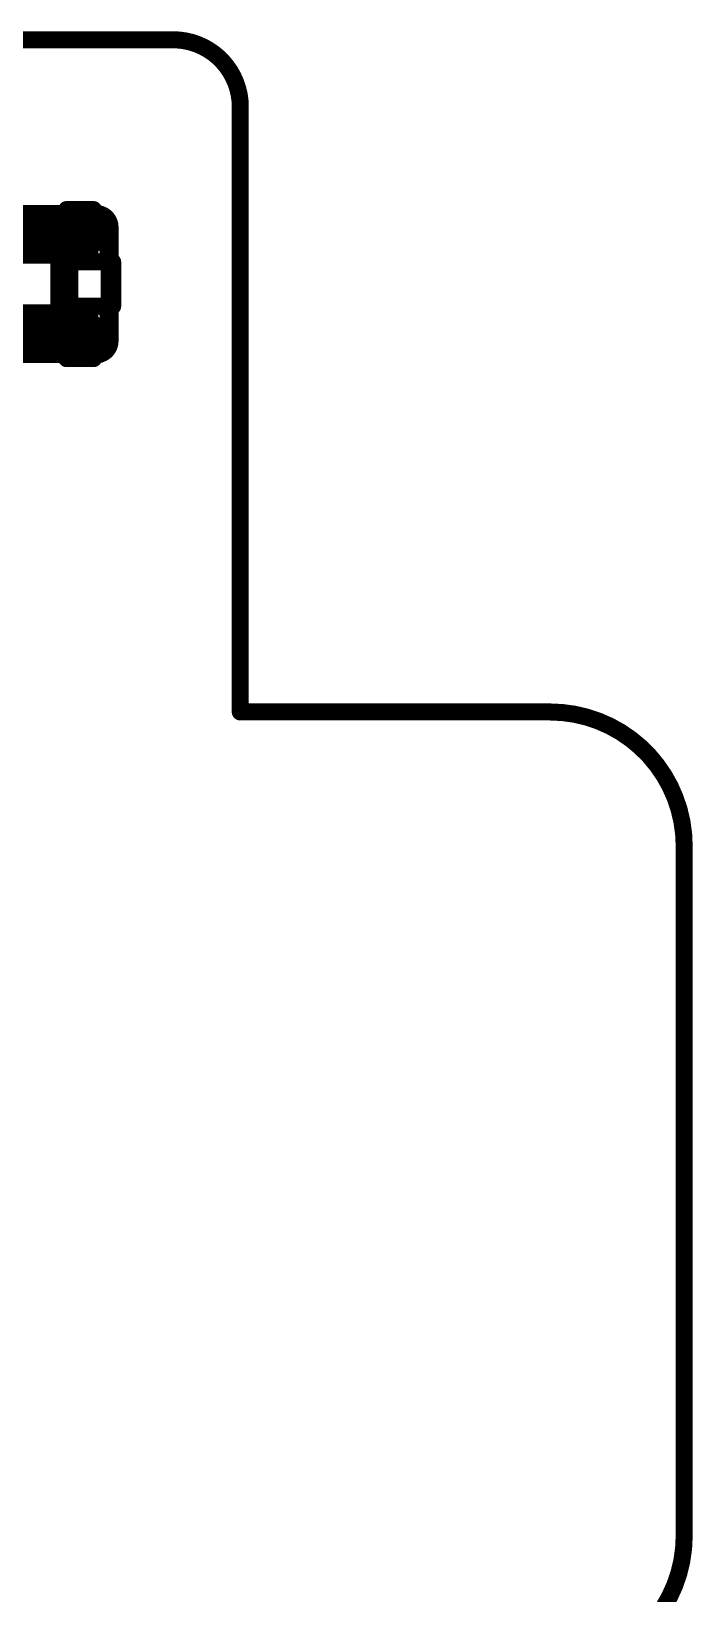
# Model space of a CAD drawing. Header units: millimetres. Extents: x 3362 to 3827, y -139 to 191.
# Drawn here: x 3562.73 to 3567.65, y -7.23 to 4.4 of the extents above; entities that cross this region are included whole.
import ezdxf

# ---------------------------------------------------------------- set-up
doc = ezdxf.new("R2010")
doc.units = ezdxf.units.MM
doc.header["$LTSCALE"] = 23.1
doc.layers.get('0').update_dxf_attribs({"linetype": 'CONTINUOUS'})

# ---------------------------------------------------------------- blocks, each defined once
blk = doc.blocks.new('PAD_R1')
at = {"const_width": 0.5}
blk.add_lwpolyline([(0.25, 0, 1), (-0.25, 0, 1)], format="xyb", close=True, dxfattribs=at)

msp = doc.modelspace()

# ---------------------------------------------------------------- linework, layer by layer
at = {"const_width": 0.127}
for points in [[(3554.582327316119, 4.340920538514993), (3563.782207316119, 4.340920538514993)], [(3564.282334316118, 3.840792538515004), (3564.282334316118, -0.6661824614849934)], [(3562.662322316119, 3.04577253851501), (3562.789830316118, 3.04577253851501)], [(3562.789830316118, 3.04577253851501), (3563.184799316118, 3.04577253851501)], [(3562.789830316118, 2.795837538515002), (3562.789830316118, 3.04577253851501)], [(3562.789830316118, 3.04577253851501), (3562.789830316118, 2.795837538515002)], [(3562.989727316119, 3.076000538515004), (3563.189627316118, 3.076000538515004)], [(3562.989727316119, 3.04577253851501), (3562.989727316119, 3.076000538515004)], [(3563.212232316118, 3.04577253851501), (3563.184799316118, 3.04577253851501)], [(3563.186577316118, 3.045520538514992), (3563.184799316118, 3.04577253851501)], [(3563.184799316118, 2.835970538514999), (3563.184799316118, 3.04577253851501)], [(3563.184799316118, 3.04577253851501), (3563.184799316118, 2.895912538515006)], [(3563.189627316118, 3.076000538515004), (3563.189627316118, 3.04577253851501)], [(3563.204612316118, 2.954587538515), (3563.204612316118, 2.971860538515003), (3563.204357316118, 2.980495538515001), (3563.204104316118, 2.985830538515003), (3563.204104316118, 2.991162538515013), (3563.203849316118, 2.996242538515006), (3563.202834316118, 3.010467538515002), (3563.202327316118, 3.016562538515004), (3563.201817316119, 3.019612538515005), (3563.201564316118, 3.022405538515002), (3563.201309316119, 3.024182538515007), (3563.201057316119, 3.025707538514993), (3563.200547316118, 3.027485538514995), (3563.200294316119, 3.02901053851501), (3563.199787316118, 3.030532538515004), (3563.199277316118, 3.032312538515001), (3563.199024316118, 3.033327538514996), (3563.198517316118, 3.034342538515006), (3563.198262316118, 3.035360538515008), (3563.197754316118, 3.036630538515013), (3563.197247316119, 3.037645538515008), (3563.196484316119, 3.038407538515003), (3563.195977316119, 3.039422538515012), (3563.195467316118, 3.040185538515004), (3563.193437316118, 3.042217538515004), (3563.191150316118, 3.043742538515005), (3563.190135316118, 3.043995538515006)], [(3562.607205316119, 2.895912538515006), (3562.789830316118, 2.895912538515006), (3563.184799316118, 2.895912538515006)], [(3562.789830316118, 2.945952538515002), (3562.662322316119, 2.945952538515002)], [(3563.184799316118, 2.945952538515002), (3562.789830316118, 2.945952538515002)], [(3562.953659316118, 2.795837538515002), (3562.955947316118, 2.795837538515002), (3562.960010316118, 2.796345538515013), (3562.962297316119, 2.796600538514994), (3562.964327316118, 2.797107538514993), (3562.966359316119, 2.797362538515003), (3562.968392316118, 2.798122538515003), (3562.971187316119, 2.798884538514997), (3562.973727316118, 2.799647538515003), (3562.978807316118, 2.801680538515001), (3562.981092316119, 2.802950538515006), (3562.983632316118, 2.804220538514997), (3562.986172316118, 2.805742538515005), (3562.988967316119, 2.807267538515006), (3562.991507316118, 2.808792538514993), (3562.994047316119, 2.810569538514997), (3562.996587316118, 2.812092538515003), (3562.999127316119, 2.813872538515), (3563.005729316118, 2.818952538515006), (3563.008777316119, 2.821492538515002), (3563.012080316118, 2.824032538514999), (3563.015127316118, 2.826825538514996), (3563.023764316118, 2.834445538514998), (3563.027827316118, 2.838510538514996), (3563.031892316119, 2.842320538515011), (3563.035957316119, 2.846382538515002), (3563.040020316118, 2.850702538514994), (3563.048147316118, 2.858829538514996), (3563.055007316118, 2.866194538515003), (3563.061610316118, 2.873562538515003), (3563.068467316119, 2.880927538514996), (3563.081677316119, 2.895912538515006)], [(3563.184799316118, 2.895912538515006), (3563.081677316119, 2.895912538515006)], [(3563.160162316119, 2.817427538515005), (3563.081677316119, 2.895912538515006)], [(3563.184799316118, 2.945952538515002), (3563.312307316119, 2.945952538515002)], [(3563.204612316118, 2.954587538515), (3563.204867316118, 2.825810538515)], [(3563.312307316119, 2.095812538515005), (3563.312307316119, 2.945952538515002)], [(3562.932325316118, 2.735892538515003), (3555.432212316118, 2.735892538515003)], [(3562.789830316118, 2.795837538515002), (3562.607205316119, 2.795837538515002)], [(3562.953659316118, 2.795837538515002), (3562.789830316118, 2.795837538515002)], [(3563.000142316118, 2.722939538515007), (3562.927245316118, 2.795837538515002)], [(3562.932325316118, 2.735892538515003), (3562.959757316118, 2.763325538515005)], [(3562.932325316118, 2.305872538515004), (3562.932325316118, 2.735892538515003)], [(3562.992267316118, 2.310952538514996), (3562.992267316118, 2.730812538514996)], [(3563.162195316118, 2.772977538515008), (3563.015127316118, 2.712017538514999)], [(3563.160162316119, 2.835970538514999), (3563.184799316118, 2.835970538514999)], [(3563.160162316119, 2.817427538515005), (3563.160162316119, 2.835970538514999)], [(3563.162195316118, 2.829872538515005), (3563.162195316118, 2.83114253851501), (3563.161939316118, 2.831397538515006), (3563.161939316118, 2.832160538514998), (3563.161687316118, 2.832160538514998), (3563.161687316118, 2.832667538514997), (3563.161432316118, 2.832922538515007), (3563.161432316118, 2.833174538514996), (3563.161177316118, 2.833682538514992), (3563.161177316118, 2.833937538515002), (3563.160925316119, 2.834445538514998), (3563.160669316118, 2.834699538515011), (3563.160669316118, 2.835207538515007), (3563.160162316119, 2.835970538514999)], [(3563.161687316118, 2.795330538515003), (3563.161177316118, 2.803964538515004), (3563.160162316119, 2.817427538515005)], [(3563.162195316118, 2.777295538515006), (3563.162195316118, 2.787455538515005), (3563.161939316118, 2.789232538515009), (3563.161939316118, 2.791265538515006), (3563.161687316118, 2.795330538515003)], [(3563.162195316118, 2.829872538515005), (3563.162195316118, 2.777295538515006)], [(3563.184799316118, 2.826062538515004), (3563.183277316119, 2.826317538514999), (3563.182007316118, 2.826317538514999), (3563.180482316118, 2.826572538515009), (3563.179212316119, 2.826572538515009), (3563.175657316118, 2.827080538515006), (3563.174132316119, 2.827332538514995), (3563.170577316118, 2.827842538515), (3563.169052316119, 2.828094538515003), (3563.165497316118, 2.828602538515), (3563.163972316119, 2.82885753851501), (3563.162195316118, 2.829112538515005)], [(3563.162195316118, 2.777295538515006), (3563.162195316118, 2.772977538515008)], [(3563.162195316118, 2.685855538515), (3563.162195316118, 2.772977538515008)], [(3563.201309316119, 2.825810538515), (3563.200547316118, 2.825810538515), (3563.200294316119, 2.826062538515004), (3563.199277316118, 2.826062538515004), (3563.198769316118, 2.826317538514999), (3563.198262316118, 2.826317538514999), (3563.197754316118, 2.826572538515009), (3563.197499316118, 2.826572538515009), (3563.197247316119, 2.826825538514996), (3563.196484316119, 2.826825538514996), (3563.194452316118, 2.827842538515), (3563.193690316119, 2.828094538515003), (3563.193182316119, 2.828350538515011), (3563.192674316118, 2.82885753851501), (3563.191657316119, 2.829365538515006), (3563.190897316118, 2.829619538515004), (3563.190387316118, 2.830127538515001), (3563.189880316118, 2.830382538514996), (3563.189372316118, 2.830890538514993), (3563.188610316119, 2.83114253851501), (3563.187847316119, 2.831905538515002), (3563.187595316118, 2.831905538515002), (3563.186069316119, 2.833430538515003), (3563.185817316118, 2.833430538515003), (3563.185817316118, 2.833682538514992), (3563.185562316118, 2.833682538514992), (3563.185562316118, 2.833937538515002), (3563.185307316118, 2.834192538515012), (3563.185307316118, 2.834445538514998), (3563.185055316118, 2.834445538514998), (3563.185055316118, 2.834952538514997), (3563.184799316118, 2.834952538514997), (3563.184799316118, 2.835970538514999)], [(3563.191404316119, 2.825810538515), (3563.184799316118, 2.826062538515004)], [(3563.204867316118, 2.825810538515), (3563.191404316119, 2.825810538515)], [(3563.297322316118, 2.750880538515005), (3563.312307316119, 2.750880538515005)], [(3563.297322316118, 2.750880538515005), (3563.297322316118, 2.69042753851501)], [(3563.297322316118, 2.745800538515013), (3563.307227316119, 2.745800538515013)], [(3563.312307316119, 2.750880538515005), (3563.307227316119, 2.745800538515013)], [(3563.307227316119, 2.295964538515008), (3563.307227316119, 2.745800538515013)], [(3563.307227316119, 2.685855538515), (3563.307227316119, 2.745800538515013)], [(3563.010557316118, 2.714812538515005), (3563.007507316119, 2.716842538514996), (3563.006999316119, 2.717097538515006), (3563.006492316118, 2.717605538515002), (3563.005985316118, 2.717859538515), (3563.005477316118, 2.718367538515011), (3563.004967316118, 2.718622538514992), (3563.003952316119, 2.719637538515002), (3563.003445316119, 2.719892538514998), (3563.002937316119, 2.720400538514994), (3563.002427316118, 2.720652538515012), (3563.001919316119, 2.721162538515003), (3563.001667316118, 2.721670538514999), (3563.001157316118, 2.722177538514998), (3563.000650316118, 2.722432538515008), (3563.000142316118, 2.722939538515007)], [(3563.010557316118, 2.714812538515005), (3563.010557316118, 2.326952538515002)], [(3563.010557316118, 2.714812538515005), (3563.015127316118, 2.712017538514999)], [(3563.307227316119, 2.685855538515), (3563.012335316118, 2.685855538515)], [(3563.012335316118, 2.355910538515005), (3563.012335316118, 2.685855538515)], [(3563.015127316118, 2.685855538515), (3563.015127316118, 2.712017538514999)], [(3563.297322316118, 2.725987538515), (3563.307227316119, 2.725987538515)], [(3563.297322316118, 2.695762538515012), (3563.307227316119, 2.685855538515)], [(3563.306720316118, 2.685855538515), (3563.306212316118, 2.686362538515013), (3563.305704316118, 2.686617538514994), (3563.305450316118, 2.686617538514994), (3563.305197316118, 2.686872538515004), (3563.304687316118, 2.687125538515005), (3563.304434316118, 2.687379538515003), (3563.303927316118, 2.687632538515004), (3563.303672316119, 2.687887538515), (3563.303164316118, 2.687887538515), (3563.302910316118, 2.68814253851501), (3563.301894316119, 2.688649538515008), (3563.301640316118, 2.688649538515008), (3563.301132316118, 2.688902538514995), (3563.300877316118, 2.689157538515005), (3563.300370316118, 2.689157538515005), (3563.299862316118, 2.689412538515001), (3563.299607316118, 2.689412538515001), (3563.299100316119, 2.689665538515001), (3563.298847316119, 2.689920538515011)], [(3563.305957316118, 2.685855538515), (3563.307227316119, 2.685855538515)], [(3563.307227316119, 2.651312538515), (3563.312307316119, 2.646992538514993)], [(3563.312307316119, 2.685855538515), (3563.307737316119, 2.685855538515)], [(3563.312307316119, 2.685855538515), (3563.332119316118, 2.685855538515)], [(3563.332119316118, 2.355910538515005), (3563.332119316118, 2.685855538515)], [(3563.312307316119, 2.586287538515009), (3563.307227316119, 2.590604538514995)], [(3563.312307316119, 2.555807538514998), (3563.307227316119, 2.555807538514998)], [(3563.307227316119, 2.485957538514995), (3563.312307316119, 2.485957538514995)], [(3563.307227316119, 2.451160538514998), (3563.312307316119, 2.455477538515012)], [(3563.312307316119, 2.394772538514999), (3563.307227316119, 2.390452538514992)], [(3555.432212316118, 2.305872538515004), (3562.932325316118, 2.305872538515004)], [(3562.927245316118, 2.245927538515005), (3563.000142316118, 2.318824538515003)], [(3562.932325316118, 2.305872538515004), (3562.959757316118, 2.278440538515)], [(3563.015127316118, 2.329747538515008), (3563.010557316118, 2.326952538515002), (3563.007507316119, 2.324922538514997), (3563.006999316119, 2.324667538515001), (3563.006492316118, 2.324160538515002), (3563.005985316118, 2.323904538515009), (3563.005477316118, 2.32339753851501), (3563.004967316118, 2.323142538515), (3563.003952316119, 2.322127538515005), (3563.003445316119, 2.321872538514995), (3563.002937316119, 2.321365538514996), (3563.002427316118, 2.32111253851501), (3563.001919316119, 2.320602538515004), (3563.001667316118, 2.320094538514994), (3563.001157316118, 2.319842538515005), (3563.000142316118, 2.318824538515003)], [(3563.012335316118, 2.355910538515005), (3563.305957316118, 2.355910538515005)], [(3563.015127316118, 2.329747538515008), (3563.015127316118, 2.355910538515005)], [(3563.162195316118, 2.268787538514999), (3563.015127316118, 2.329747538515008)], [(3563.162195316118, 2.264470538514999), (3563.162195316118, 2.255580538515005), (3563.161939316118, 2.253292538514998), (3563.161939316118, 2.251007538514997), (3563.161687316118, 2.248975538515012)], [(3563.162195316118, 2.355910538515005), (3563.162195316118, 2.268787538514999)], [(3563.162195316118, 2.268787538514999), (3563.162195316118, 2.264470538514999)], [(3563.162195316118, 2.211892538515002), (3563.162195316118, 2.264470538514999)], [(3563.307227316119, 2.355910538515005), (3563.297322316118, 2.346002538515009)], [(3563.297322316118, 2.351337538515011), (3563.297322316118, 2.290884538515002)], [(3563.307227316119, 2.315777538515007), (3563.297322316118, 2.315777538515007)], [(3563.307227316119, 2.295964538515008), (3563.297322316118, 2.295964538515008)], [(3563.312307316119, 2.290884538515002), (3563.297322316118, 2.290884538515002)], [(3563.306720316118, 2.355910538515005), (3563.306212316118, 2.355402538515008), (3563.305704316118, 2.355147538514998), (3563.305450316118, 2.355147538514998), (3563.305197316118, 2.354892538515003), (3563.304687316118, 2.354639538515002), (3563.304434316118, 2.354384538514992), (3563.303927316118, 2.354132538515003), (3563.303672316119, 2.353877538514993), (3563.303164316118, 2.353877538514993), (3563.302910316118, 2.353622538515012), (3563.302402316119, 2.353369538514997), (3563.301894316119, 2.353369538514997), (3563.301640316118, 2.353114538515001), (3563.301132316118, 2.352862538514998), (3563.300877316118, 2.352607538515002), (3563.300370316118, 2.352607538515002), (3563.299862316118, 2.352352538515007), (3563.299607316118, 2.352352538515007), (3563.299100316119, 2.352100538515003), (3563.298847316119, 2.351845538515008)], [(3563.307227316119, 2.355910538515005), (3563.305957316118, 2.355910538515005)], [(3563.306720316118, 2.355910538515005), (3563.307227316119, 2.355910538515005)], [(3563.307227316119, 2.355910538515005), (3563.307227316119, 2.295964538515008)], [(3563.307227316119, 2.295964538515008), (3563.312307316119, 2.290884538515002)], [(3563.312307316119, 2.355910538515005), (3563.307737316119, 2.355910538515005)], [(3563.312307316119, 2.355910538515005), (3563.332119316118, 2.355910538515005)], [(3562.607205316119, 2.245927538515005), (3562.789830316118, 2.245927538515005)], [(3562.789830316118, 2.245927538515005), (3562.953659316118, 2.245927538515005)], [(3562.789830316118, 1.995992538515011), (3562.789830316118, 2.245927538515005)], [(3562.789830316118, 2.245927538515005), (3562.789830316118, 1.995992538515011)], [(3563.081677316119, 2.145852538515001), (3563.068467316119, 2.160837538514997), (3563.061610316118, 2.168202538515004), (3563.055007316118, 2.175570538515004), (3563.048147316118, 2.182935538514997), (3563.040020316118, 2.191062538514998), (3563.035957316119, 2.195382538515005), (3563.031892316119, 2.19944453851501), (3563.027827316118, 2.203255538514995), (3563.023764316118, 2.207320538515006), (3563.015127316118, 2.214940538514995), (3563.012080316118, 2.217732538514994), (3563.008777316119, 2.220272538515005), (3563.005729316118, 2.222812538515001), (3562.999127316119, 2.227892538515007), (3562.994047316119, 2.231450538515006), (3562.988967316119, 2.234497538515001), (3562.986172316118, 2.236022538515002), (3562.983632316118, 2.237544538514996), (3562.981092316119, 2.238815538514999), (3562.978807316118, 2.240085538515004), (3562.973727316118, 2.242117538515004), (3562.971187316119, 2.242880538514996), (3562.968392316118, 2.243642538515005), (3562.966359316119, 2.244402538515004), (3562.964327316118, 2.244657538515), (3562.962297316119, 2.245165538514996), (3562.960010316118, 2.245420538515006), (3562.955947316118, 2.245927538515005), (3562.953659316118, 2.245927538515005)], [(3563.081677316119, 2.145852538515001), (3563.160162316119, 2.224337538515002)], [(3563.160925316119, 2.234242538515005), (3563.160162316119, 2.224337538515002)], [(3563.160162316119, 2.205795538515005), (3563.160162316119, 2.224337538515002)], [(3563.160669316118, 2.206557538515), (3563.160162316119, 2.205795538515005)], [(3563.184799316118, 2.205795538515005), (3563.160162316119, 2.205795538515005)], [(3563.160925316119, 2.207320538515006), (3563.160669316118, 2.206557538515)], [(3563.161432316118, 2.244402538515004), (3563.160925316119, 2.234242538515005)], [(3563.162195316118, 2.211892538515002), (3563.162195316118, 2.210622538515011), (3563.161939316118, 2.210367538515001), (3563.161939316118, 2.209860538515002), (3563.161687316118, 2.209605538514992), (3563.161687316118, 2.209097538514996), (3563.161432316118, 2.208842538515), (3563.161432316118, 2.208590538514997), (3563.161177316118, 2.208334538515004), (3563.161177316118, 2.207827538515005), (3563.160925316119, 2.207572538515009), (3563.160925316119, 2.207320538515006)], [(3563.161687316118, 2.248975538515012), (3563.161432316118, 2.244402538515004)], [(3563.191404316119, 2.215955538515004), (3563.184799316118, 2.215702538515004), (3563.183277316119, 2.215447538514994), (3563.182007316118, 2.215447538514994), (3563.180482316118, 2.215192538515012), (3563.179212316119, 2.215192538515012), (3563.177687316118, 2.214940538514995), (3563.176417316118, 2.214685538514999), (3563.174894316118, 2.214685538514999), (3563.173624316119, 2.214432538514998), (3563.171592316118, 2.214177538515003), (3563.169814316118, 2.213922538515007), (3563.167782316118, 2.213670538515004), (3563.166005316119, 2.213162538514993), (3563.163972316119, 2.212907538515012), (3563.162195316118, 2.212652538515002)], [(3563.201309316119, 2.215955538515004), (3563.200547316118, 2.215955538515004), (3563.200294316119, 2.215702538515004), (3563.199277316118, 2.215702538515004), (3563.198769316118, 2.215447538514994), (3563.198262316118, 2.215447538514994), (3563.197754316118, 2.215192538515012), (3563.197499316118, 2.215192538515012), (3563.197247316119, 2.214940538514995), (3563.196484316119, 2.214940538514995), (3563.194452316118, 2.213922538515007), (3563.193690316119, 2.213670538515004), (3563.192674316118, 2.213162538514993), (3563.192167316119, 2.212652538515002), (3563.191657316119, 2.212400538515013), (3563.190897316118, 2.212145538515003), (3563.190387316118, 2.211637538515006), (3563.189880316118, 2.211382538514997), (3563.189372316118, 2.210875538514998), (3563.188610316119, 2.210622538515011), (3563.187847316119, 2.209860538515002), (3563.187595316118, 2.209860538515002), (3563.186069316119, 2.208334538515004), (3563.185817316118, 2.208334538515004), (3563.185817316118, 2.208082538515001), (3563.185562316118, 2.208082538515001), (3563.185562316118, 2.207827538515005), (3563.185307316118, 2.207572538515009), (3563.185307316118, 2.207320538515006), (3563.185055316118, 2.207320538515006), (3563.185055316118, 2.206812538514995), (3563.184799316118, 2.206812538514995), (3563.184799316118, 2.205795538515005)], [(3563.184799316118, 2.205795538515005), (3563.184799316118, 1.995992538515011)], [(3563.204867316118, 2.215955538515004), (3563.191404316119, 2.215955538515004)], [(3563.196229316119, 2.002850538515005), (3563.196992316119, 2.003864538515003), (3563.198517316118, 2.00691253851501), (3563.198769316118, 2.007930538514998), (3563.199277316118, 2.009200538515003), (3563.199787316118, 2.010722538514997), (3563.200039316119, 2.012247538515012), (3563.200547316118, 2.014024538515002), (3563.200802316119, 2.015549538515003), (3563.201057316119, 2.017327538515005), (3563.201564316118, 2.019867538515001), (3563.202072316119, 2.022662538515007), (3563.202327316118, 2.025202538515003), (3563.202579316118, 2.027995538515), (3563.202834316118, 2.030535538514997), (3563.203087316118, 2.033330538515003), (3563.203342316118, 2.035869538515001), (3563.203342316118, 2.038662538514998), (3563.203597316118, 2.043997538515001), (3563.203849316118, 2.049584538514992), (3563.204357316118, 2.060252538515002), (3563.204357316118, 2.065842538515), (3563.204612316118, 2.073207538515007), (3563.204612316118, 2.088447538515013), (3563.204867316118, 2.215955538515004)], [(3562.789830316118, 2.145852538515001), (3562.607205316119, 2.145852538515001)], [(3562.662322316119, 2.095812538515005), (3562.789830316118, 2.095812538515005)], [(3563.184799316118, 2.145852538515001), (3562.789830316118, 2.145852538515001)], [(3562.789830316118, 2.095812538515005), (3563.184799316118, 2.095812538515005)], [(3563.081677316119, 2.145852538515001), (3563.184799316118, 2.145852538515001)], [(3563.184799316118, 1.995992538515011), (3563.184799316118, 2.145852538515001)], [(3563.184799316118, 2.095812538515005), (3563.312307316119, 2.095812538515005)], [(3562.789830316118, 1.995992538515011), (3562.662322316119, 1.995992538515011)], [(3563.184799316118, 1.995992538515011), (3562.789830316118, 1.995992538515011)], [(3562.989727316119, 1.995992538515011), (3562.989727316119, 1.965764538515003)], [(3562.989727316119, 1.965764538515003), (3563.189627316118, 1.965764538515003)], [(3563.184799316118, 1.995992538515011), (3563.186577316118, 1.996244538515)], [(3563.184799316118, 1.995992538515011), (3563.212232316118, 1.995992538515011)], [(3563.189117316118, 1.997262538515002), (3563.190135316118, 1.997770538515013), (3563.190387316118, 1.997770538515013), (3563.190642316118, 1.998022538515002), (3563.191150316118, 1.998022538515002), (3563.191657316119, 1.998532538514993), (3563.191912316119, 1.998532538514993), (3563.192167316119, 1.998784538515011), (3563.192420316119, 1.998784538515011), (3563.192674316118, 1.999040538515004), (3563.192927316119, 1.999040538515004), (3563.192927316119, 1.999292538515007), (3563.193182316119, 1.999547538515003), (3563.193437316118, 1.999547538515003), (3563.194959316118, 2.001072538515004), (3563.194959316118, 2.001324538514993), (3563.195214316119, 2.001324538514993), (3563.195722316118, 2.001832538515004), (3563.195722316118, 2.002087538514999), (3563.195977316119, 2.002342538515009), (3563.195977316119, 2.002595538514996), (3563.196229316119, 2.002850538515005)], [(3563.189627316118, 1.965764538515003), (3563.189627316118, 1.995992538515011)], [(3564.282334316118, -0.6661824614849934), (3566.587130316118, -0.6661824614849934)], [(3567.587127316118, -1.666180461484998), (3567.587127316118, -6.803077461485003)]]:
    msp.add_lwpolyline(points, dxfattribs=at)
for points in [[(3564.282334316118, 3.840792538515004, 0.414217), (3563.782207316119, 4.340920538514993)], [(3563.190135316118, 3.043995538515006, 0.0331), (3563.186577316118, 3.045520538514992)], [(3563.312307316119, 2.945952538515002, 0.413487), (3563.212232316118, 3.04577253851501)], [(3563.299607316118, 2.691952538514997, 0.008244), (3563.298085316118, 2.692459538514996)], [(3563.298085316118, 2.348542538515005, 0.009055), (3563.299862316118, 2.349052538515011)], [(3563.212232316118, 1.995992538515011, 0.413482), (3563.312307316119, 2.095812538515005)], [(3563.186577316118, 1.996244538515, 0.023645), (3563.189117316118, 1.997262538515002)], [(3567.587127316118, -1.666180461484998, 0.414215), (3566.587130316118, -0.6661824614849934)], [(3567.092337316119, -7.666167461485003, 0.266351), (3567.587127316118, -6.803077461485003)]]:
    msp.add_lwpolyline(points, format="xyb", dxfattribs=at)

# ---------------------------------------------------------------- block references
at = {"xscale": 0.127, "yscale": 0.127}
for p in [(3563.782207316119, 4.340920538514993), (3563.782207316119, 4.340920538514993), (3564.282334316118, 3.840792538515004), (3564.282334316118, 3.840792538515004), (3562.789830316118, 3.04577253851501), (3562.789830316118, 3.04577253851501), (3562.789830316118, 3.04577253851501), (3562.789830316118, 3.04577253851501), (3562.989727316119, 3.076000538515004), (3562.989727316119, 3.076000538515004), (3562.989727316119, 3.04577253851501), (3563.184799316118, 3.04577253851501), (3563.184799316118, 3.04577253851501), (3563.184799316118, 3.04577253851501), (3563.184799316118, 3.04577253851501), (3563.184799316118, 3.04577253851501), (3563.186577316118, 3.045520538514992), (3563.186577316118, 3.045520538514992), (3563.189627316118, 3.076000538515004), (3563.189627316118, 3.076000538515004), (3563.189627316118, 3.04577253851501), (3563.190135316118, 3.043995538515006), (3563.190135316118, 3.043995538515006), (3563.212232316118, 3.04577253851501), (3563.212232316118, 3.04577253851501), (3562.789830316118, 2.945952538515002), (3562.789830316118, 2.945952538515002), (3563.081677316119, 2.895912538515006), (3563.081677316119, 2.895912538515006), (3563.081677316119, 2.895912538515006), (3563.184799316118, 2.945952538515002), (3563.184799316118, 2.945952538515002), (3563.184799316118, 2.895912538515006), (3563.184799316118, 2.895912538515006), (3563.184799316118, 2.895912538515006), (3563.204612316118, 2.954587538515), (3563.204612316118, 2.954587538515), (3563.312307316119, 2.945952538515002), (3563.312307316119, 2.945952538515002), (3563.312307316119, 2.945952538515002), (3562.789830316118, 2.795837538515002), (3562.789830316118, 2.795837538515002), (3562.789830316118, 2.795837538515002), (3562.789830316118, 2.795837538515002), (3562.927245316118, 2.795837538515002), (3562.932325316118, 2.735892538515003), (3562.932325316118, 2.735892538515003), (3562.932325316118, 2.735892538515003), (3562.953659316118, 2.795837538515002), (3562.953659316118, 2.795837538515002), (3562.959757316118, 2.763325538515005), (3562.992267316118, 2.730812538514996), (3563.160162316119, 2.835970538514999), (3563.160162316119, 2.835970538514999), (3563.160162316119, 2.835970538514999), (3563.160162316119, 2.817427538515005), (3563.160162316119, 2.817427538515005), (3563.160162316119, 2.817427538515005), (3563.161687316118, 2.795330538515003), (3563.161687316118, 2.795330538515003), (3563.162195316118, 2.829872538515005), (3563.162195316118, 2.829872538515005), (3563.162195316118, 2.829112538515005), (3563.162195316118, 2.777295538515006), (3563.162195316118, 2.777295538515006), (3563.162195316118, 2.777295538515006), (3563.162195316118, 2.772977538515008), (3563.162195316118, 2.772977538515008), (3563.162195316118, 2.772977538515008), (3563.184799316118, 2.835970538514999), (3563.184799316118, 2.835970538514999), (3563.184799316118, 2.835970538514999), (3563.184799316118, 2.826062538515004), (3563.184799316118, 2.826062538515004), (3563.191404316119, 2.825810538515), (3563.191404316119, 2.825810538515), (3563.201309316119, 2.825810538515), (3563.204867316118, 2.825810538515), (3563.204867316118, 2.825810538515), (3563.297322316118, 2.750880538515005), (3563.297322316118, 2.750880538515005), (3563.297322316118, 2.745800538515013), (3563.307227316119, 2.745800538515013), (3563.307227316119, 2.745800538515013), (3563.307227316119, 2.745800538515013), (3563.307227316119, 2.745800538515013), (3563.312307316119, 2.750880538515005), (3563.312307316119, 2.750880538515005), (3563.000142316118, 2.722939538515007), (3563.000142316118, 2.722939538515007), (3563.010557316118, 2.714812538515005), (3563.010557316118, 2.714812538515005), (3563.010557316118, 2.714812538515005), (3563.012335316118, 2.685855538515), (3563.012335316118, 2.685855538515), (3563.015127316118, 2.712017538514999), (3563.015127316118, 2.712017538514999), (3563.015127316118, 2.712017538514999), (3563.015127316118, 2.685855538515), (3563.162195316118, 2.685855538515), (3563.297322316118, 2.725987538515), (3563.297322316118, 2.695762538515012), (3563.297322316118, 2.69042753851501), (3563.298085316118, 2.692459538514996), (3563.298847316119, 2.689920538515011), (3563.299607316118, 2.691952538514997), (3563.305957316118, 2.685855538515), (3563.306720316118, 2.685855538515), (3563.307227316119, 2.725987538515), (3563.307227316119, 2.685855538515), (3563.307227316119, 2.685855538515), (3563.307227316119, 2.685855538515), (3563.307227316119, 2.685855538515), (3563.307227316119, 2.651312538515), (3563.307737316119, 2.685855538515), (3563.312307316119, 2.685855538515), (3563.312307316119, 2.685855538515), (3563.312307316119, 2.646992538514993), (3563.332119316118, 2.685855538515), (3563.332119316118, 2.685855538515), (3563.307227316119, 2.590604538514995), (3563.307227316119, 2.555807538514998), (3563.312307316119, 2.586287538515009), (3563.312307316119, 2.555807538514998), (3563.307227316119, 2.485957538514995), (3563.307227316119, 2.451160538514998), (3563.307227316119, 2.390452538514992), (3563.312307316119, 2.485957538514995), (3563.312307316119, 2.455477538515012), (3563.312307316119, 2.394772538514999), (3562.932325316118, 2.305872538515004), (3562.932325316118, 2.305872538515004), (3562.932325316118, 2.305872538515004), (3562.959757316118, 2.278440538515), (3562.992267316118, 2.310952538514996), (3563.000142316118, 2.318824538515003), (3563.000142316118, 2.318824538515003), (3563.010557316118, 2.326952538515002), (3563.012335316118, 2.355910538515005), (3563.012335316118, 2.355910538515005), (3563.015127316118, 2.355910538515005), (3563.015127316118, 2.329747538515008), (3563.015127316118, 2.329747538515008), (3563.015127316118, 2.329747538515008), (3563.162195316118, 2.355910538515005), (3563.162195316118, 2.268787538514999), (3563.162195316118, 2.268787538514999), (3563.162195316118, 2.268787538514999), (3563.162195316118, 2.264470538514999), (3563.162195316118, 2.264470538514999), (3563.162195316118, 2.264470538514999), (3563.297322316118, 2.351337538515011), (3563.297322316118, 2.346002538515009), (3563.297322316118, 2.315777538515007), (3563.297322316118, 2.295964538515008), (3563.297322316118, 2.290884538515002), (3563.297322316118, 2.290884538515002), (3563.298085316118, 2.348542538515005), (3563.298847316119, 2.351845538515008), (3563.299862316118, 2.349052538515011), (3563.305957316118, 2.355910538515005), (3563.305957316118, 2.355910538515005), (3563.306720316118, 2.355910538515005), (3563.306720316118, 2.355910538515005), (3563.307227316119, 2.355910538515005), (3563.307227316119, 2.355910538515005), (3563.307227316119, 2.355910538515005), (3563.307227316119, 2.355910538515005), (3563.307227316119, 2.315777538515007), (3563.307227316119, 2.295964538515008), (3563.307227316119, 2.295964538515008), (3563.307227316119, 2.295964538515008), (3563.307227316119, 2.295964538515008), (3563.307737316119, 2.355910538515005), (3563.312307316119, 2.355910538515005), (3563.312307316119, 2.355910538515005), (3563.312307316119, 2.290884538515002), (3563.312307316119, 2.290884538515002), (3563.332119316118, 2.355910538515005), (3563.332119316118, 2.355910538515005), (3562.789830316118, 2.245927538515005), (3562.789830316118, 2.245927538515005), (3562.789830316118, 2.245927538515005), (3562.789830316118, 2.245927538515005), (3562.927245316118, 2.245927538515005), (3562.953659316118, 2.245927538515005), (3562.953659316118, 2.245927538515005), (3563.160162316119, 2.224337538515002), (3563.160162316119, 2.224337538515002), (3563.160162316119, 2.224337538515002), (3563.160162316119, 2.205795538515005), (3563.160162316119, 2.205795538515005), (3563.160162316119, 2.205795538515005), (3563.160669316118, 2.206557538515), (3563.160669316118, 2.206557538515), (3563.160925316119, 2.234242538515005), (3563.160925316119, 2.234242538515005), (3563.160925316119, 2.207320538515006), (3563.160925316119, 2.207320538515006), (3563.161432316118, 2.244402538515004), (3563.161432316118, 2.244402538515004), (3563.161687316118, 2.248975538515012), (3563.161687316118, 2.248975538515012), (3563.162195316118, 2.212652538515002), (3563.162195316118, 2.211892538515002), (3563.162195316118, 2.211892538515002), (3563.184799316118, 2.205795538515005), (3563.184799316118, 2.205795538515005), (3563.184799316118, 2.205795538515005), (3563.191404316119, 2.215955538515004), (3563.191404316119, 2.215955538515004), (3563.201309316119, 2.215955538515004), (3563.204867316118, 2.215955538515004), (3563.204867316118, 2.215955538515004), (3562.789830316118, 2.145852538515001), (3562.789830316118, 2.145852538515001), (3562.789830316118, 2.095812538515005), (3562.789830316118, 2.095812538515005), (3563.081677316119, 2.145852538515001), (3563.081677316119, 2.145852538515001), (3563.081677316119, 2.145852538515001), (3563.184799316118, 2.145852538515001), (3563.184799316118, 2.145852538515001), (3563.184799316118, 2.145852538515001), (3563.184799316118, 2.095812538515005), (3563.184799316118, 2.095812538515005), (3563.312307316119, 2.095812538515005), (3563.312307316119, 2.095812538515005), (3563.312307316119, 2.095812538515005), (3562.789830316118, 1.995992538515011), (3562.789830316118, 1.995992538515011), (3562.789830316118, 1.995992538515011), (3562.789830316118, 1.995992538515011), (3562.989727316119, 1.995992538515011), (3562.989727316119, 1.965764538515003), (3562.989727316119, 1.965764538515003), (3563.184799316118, 1.995992538515011), (3563.184799316118, 1.995992538515011), (3563.184799316118, 1.995992538515011), (3563.184799316118, 1.995992538515011), (3563.184799316118, 1.995992538515011), (3563.186577316118, 1.996244538515), (3563.186577316118, 1.996244538515), (3563.189117316118, 1.997262538515002), (3563.189117316118, 1.997262538515002), (3563.189627316118, 1.995992538515011), (3563.189627316118, 1.965764538515003), (3563.189627316118, 1.965764538515003), (3563.196229316119, 2.002850538515005), (3563.196229316119, 2.002850538515005), (3563.212232316118, 1.995992538515011), (3563.212232316118, 1.995992538515011), (3564.282334316118, -0.6661824614849934), (3564.282334316118, -0.6661824614849934), (3566.587130316118, -0.6661824614849934), (3566.587130316118, -0.6661824614849934), (3567.587127316118, -1.666180461484998), (3567.587127316118, -1.666180461484998), (3567.587127316118, -6.803077461485003), (3567.587127316118, -6.803077461485003)]:
    msp.add_blockref('PAD_R1', p, dxfattribs=at)

doc.saveas('drawing.dxf')
